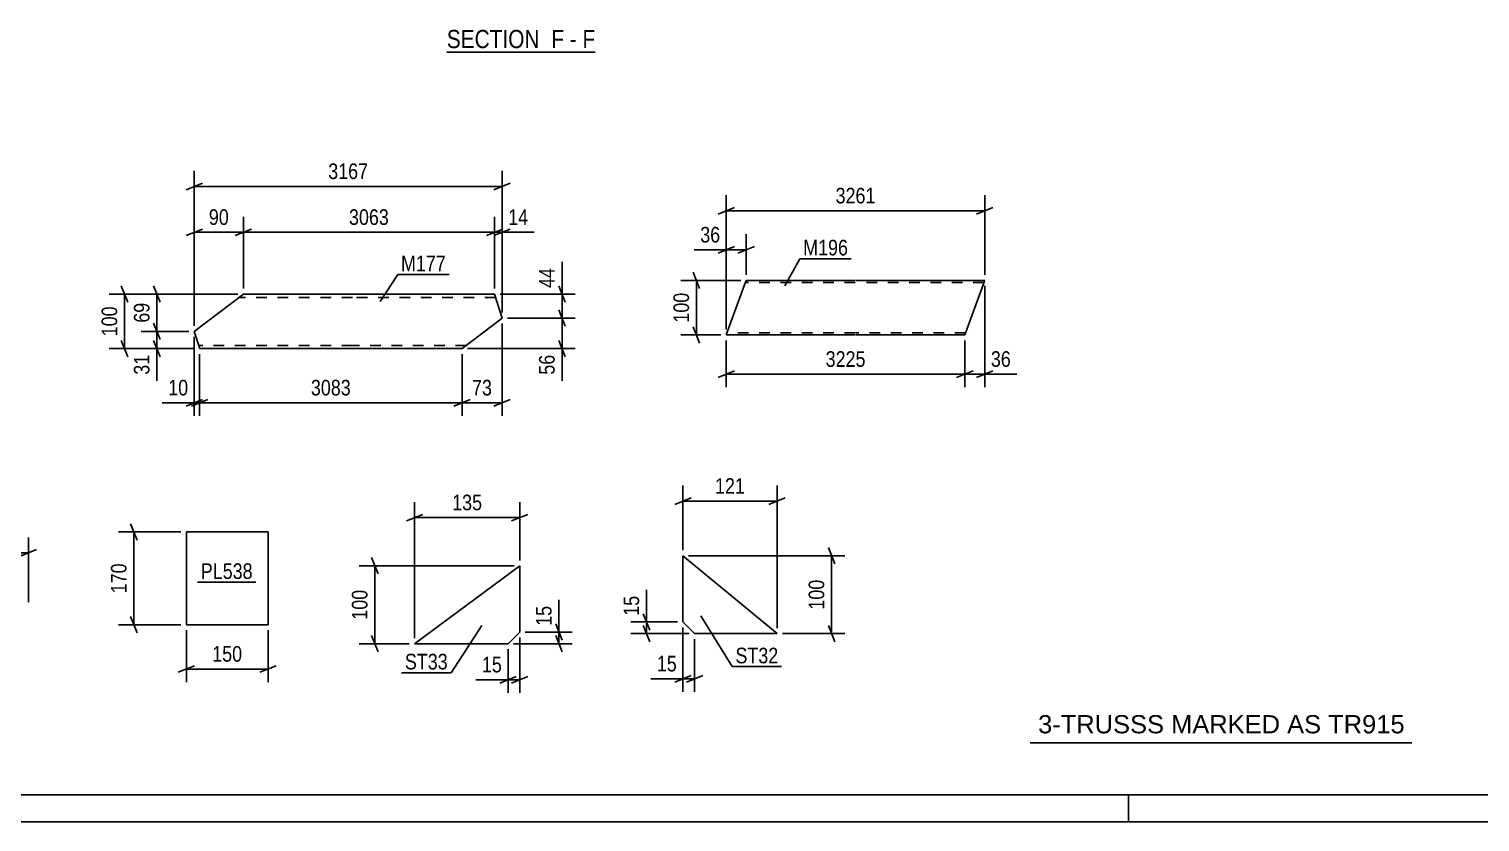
# Model space of a CAD drawing. Header units: millimetres. Extents: x 0 to 841, y 0 to 594.
# Drawn here: x 219.4 to 485.5, y 0 to 145.4 of the extents above; entities that cross this region are included whole.
import ezdxf

# ---------------------------------------------------------------- set-up
doc = ezdxf.new("R2010")
doc.units = ezdxf.units.MM
doc.linetypes.add('DXK_LINE_DOT2', pattern=[3.9198, 1.9599, -1.9599])
doc.styles.add('Arial', font='ARIAL.TTF', dxfattribs={"height": 0.2})
doc.styles.add('Arial Narrow', font='ARIALN.TTF', dxfattribs={"height": 0.2})

# ---------------------------------------------------------------- blocks, each defined once
blk = doc.blocks.new('Unknown-814521683-1135')
at = {"color": 5, "linetype": 'Continuous'}
for p, q in [((5, 5), (836, 5)), ((421, 0), (421, 5)), ((0, 0), (841, 0))]:
    blk.add_line(p, q, dxfattribs=at)
blk = doc.blocks.new('Unknown-814521683-14121')
at = {"color": 7, "linetype": 'Continuous'}
blk.add_line((403, 14.5), (473, 14.5), dxfattribs=at)
at = {"color": 7, "style": 'Arial'}
blk.add_text('3-TRUSSS MARKED AS TR915', height=3.3428, dxfattribs=at).set_placement((404.45, 16.25))
blk = doc.blocks.new('Unknown-814521683-17 - 2369')
at = {"color": 6, "linetype": 'Continuous'}
blk.add_line((296.01, 141.14), (323.23, 141.14), dxfattribs=at)
at = {"color": 0, "linetype": 'Continuous'}
blk.add_wipeout([(314.12, 141.89), (314.12, 145.39), (296.01, 145.39), (296.01, 141.89)], dxfattribs=at)
at = {"color": 7, "linetype": 'Continuous', "style": 'Arial Narrow'}
blk.add_text('SECTION ', height=3.34, dxfattribs=at).set_placement((296.01, 141.89))
at = {"color": 0, "linetype": 'Continuous'}
blk.add_wipeout([(317.51, 141.89), (317.51, 145.39), (315.17, 145.39), (315.17, 141.89)], dxfattribs=at)
blk.add_wipeout([(319.84, 141.89), (319.84, 145.39), (318.56, 145.39), (318.56, 141.89)], dxfattribs=at)
at = {"color": 7, "linetype": 'Continuous', "style": 'Arial Narrow'}
blk.add_text('F', height=3.34, dxfattribs=at).set_placement((315.17, 141.89))
at = {"color": 0, "linetype": 'Continuous'}
blk.add_wipeout([(323.23, 141.89), (323.23, 145.39), (320.89, 145.39), (320.89, 141.89)], dxfattribs=at)
at = {"color": 7, "linetype": 'Continuous', "style": 'Arial Narrow'}
for s, p in [('F', (320.89, 141.89)), ('-', (318.56, 141.89))]:
    blk.add_text(s, height=3.34, dxfattribs=at).set_placement(p)
blk = doc.blocks.new('Part-814521683-2175 - 2161')
at = {"color": 2, "linetype": 'Continuous'}
for p, q in [((248.25, 53.17), (248.25, 36.17)), ((248.25, 53.17), (263.25, 53.17)), ((263.25, 53.17), (263.25, 36.17)), ((248.25, 36.17), (263.25, 36.17))]:
    blk.add_line(p, q, dxfattribs=at)
blk = doc.blocks.new('Part-814521683-1887 - 1871')
at = {"color": 2, "linetype": 'Continuous'}
for p, q in [((339.31, 48.82), (339.31, 36.68)), ((356.58, 34.54), (339.31, 48.82)), ((339.31, 36.68), (341.45, 34.54)), ((341.45, 34.54), (356.58, 34.54))]:
    blk.add_line(p, q, dxfattribs=at)
blk = doc.blocks.new('Part-814521683-1812 - 1796')
at = {"color": 2, "linetype": 'Continuous'}
for p, q in [((309.38, 46.97), (290.1, 32.69)), ((309.38, 46.97), (309.38, 34.83)), ((309.38, 34.83), (307.24, 32.69)), ((290.1, 32.69), (307.24, 32.69))]:
    blk.add_line(p, q, dxfattribs=at)
blk = doc.blocks.new('Part-814521683-5874 - 5868')
at = {"color": 2, "linetype": 'Continuous'}
for p, q in [((350.62, 98.5), (347.27, 89.3)), ((350.91, 99.3), (350.62, 98.5)), ((370.91, 99.3), (350.91, 99.3)), ((394.65, 99.3), (371.01, 99.3)), ((391.01, 89.3), (394.36, 98.5)), ((394.63, 99.24), (394.36, 98.5)), ((394.63, 99.24), (394.65, 99.3)), ((370.91, 89.3), (347.27, 89.3)), ((391.01, 89.3), (371.01, 89.3))]:
    blk.add_line(p, q, dxfattribs=at)
at = {"color": 7, "linetype": 'DXK_LINE_DOT2'}
for p, q in [((370.91, 98.9), (350.77, 98.9)), ((394.51, 98.9), (371.01, 98.9)), ((394.36, 98.5), (394.57, 99.06)), ((370.91, 89.7), (347.42, 89.7)), ((391.16, 89.7), (371.01, 89.7))]:
    blk.add_line(p, q, dxfattribs=at)
blk = doc.blocks.new('Part-814521683-5952 - 5946')
at = {"color": 2, "linetype": 'Continuous'}
for p, q in [((249.71, 89.94), (258.7, 96.79)), ((278.7, 96.79), (258.7, 96.79)), ((304.77, 96.79), (278.8, 96.79)), ((304.77, 96.79), (306.14, 92.39)), ((306.14, 92.39), (298.8, 86.79)), ((250.58, 87.15), (249.71, 89.94)), ((250.66, 86.89), (250.58, 87.15)), ((250.69, 86.79), (250.66, 86.89)), ((278.7, 86.79), (250.69, 86.79)), ((298.8, 86.79), (278.8, 86.79))]:
    blk.add_line(p, q, dxfattribs=at)
at = {"color": 7, "linetype": 'DXK_LINE_DOT2'}
for p, q in [((278.7, 96.19), (257.91, 96.19)), ((304.96, 96.19), (278.8, 96.19)), ((250.49, 87.44), (250.46, 87.53)), ((278.7, 87.39), (250.5, 87.39)), ((299.59, 87.39), (278.8, 87.39))]:
    blk.add_line(p, q, dxfattribs=at)
blk = doc.blocks.new('StraightDimension-814521683-2177 - 2161')
at = {"color": 7, "linetype": 'Continuous'}
for p, q in [((239.23, 51.67), (238.03, 54.67)), ((247.25, 53.17), (235.78, 53.17)), ((238.63, 36.17), (238.63, 53.17)), ((238.03, 37.67), (239.23, 34.67)), ((247.25, 36.17), (235.78, 36.17))]:
    blk.add_line(p, q, dxfattribs=at)
at = {"color": 0}
blk.add_wipeout([(237.88, 48.01), (233.68, 48.01), (233.68, 41.33), (237.88, 41.33)], dxfattribs=at)
at = {"color": 3, "style": 'Arial Narrow'}
blk.add_text('170', height=2.863, rotation=90.0002, dxfattribs=at).set_placement((237.28, 41.93))
blk = doc.blocks.new('StraightDimension-814521683-2188 - 2161')
at = {"color": 7, "linetype": 'Continuous'}
for p, q in [((248.25, 35.17), (248.25, 25.64)), ((263.25, 35.17), (263.25, 25.64)), ((249.75, 28.64), (246.75, 27.44)), ((248.25, 28.04), (263.25, 28.04)), ((261.75, 27.44), (264.75, 28.64))]:
    blk.add_line(p, q, dxfattribs=at)
at = {"color": 0}
blk.add_wipeout([(259.09, 28.79), (259.09, 32.99), (252.4, 32.99), (252.4, 28.79)], dxfattribs=at)
at = {"color": 3, "style": 'Arial Narrow'}
blk.add_text('150', height=2.863, dxfattribs=at).set_placement((253, 29.39))
blk = doc.blocks.new('StraightDimension-814521683-1889 - 1871')
at = {"color": 7, "linetype": 'Continuous'}
for p, q in [((339.31, 35.68), (339.31, 23.85)), ((341.45, 33.54), (341.45, 23.85)), ((337.81, 25.65), (340.81, 26.85)), ((342.95, 26.85), (339.95, 25.65)), ((339.31, 26.25), (341.45, 26.25))]:
    blk.add_line(p, q, dxfattribs=at)
at = {"color": 0}
blk.add_wipeout([(338.78, 27), (338.78, 31.2), (333.93, 31.2), (333.93, 27)], dxfattribs=at)
at = {"color": 7, "linetype": 'Continuous'}
blk.add_line((339.31, 26.25), (333.4, 26.25), dxfattribs=at)
blk.add_line((339.31, 26.25), (333.4, 26.25), dxfattribs=at)
at = {"color": 3, "style": 'Arial Narrow'}
blk.add_text('15', height=2.863, dxfattribs=at).set_placement((334.53, 27.6))
blk = doc.blocks.new('StraightDimension-814521683-1911 - 1871')
at = {"color": 7, "linetype": 'Continuous'}
for p, q in [((332.03, 38.18), (333.23, 35.18)), ((338.31, 36.68), (329.78, 36.68)), ((333.23, 33.04), (332.03, 36.04)), ((332.63, 34.54), (332.63, 36.68)), ((340.45, 34.54), (329.78, 34.54))]:
    blk.add_line(p, q, dxfattribs=at)
at = {"color": 0}
blk.add_wipeout([(331.88, 42.06), (327.68, 42.06), (327.68, 37.21), (331.88, 37.21)], dxfattribs=at)
at = {"color": 7, "linetype": 'Continuous'}
blk.add_line((332.63, 36.68), (332.63, 42.59), dxfattribs=at)
blk.add_line((332.63, 36.68), (332.63, 42.59), dxfattribs=at)
at = {"color": 3, "style": 'Arial Narrow'}
blk.add_text('15', height=2.863, rotation=90.0002, dxfattribs=at).set_placement((331.28, 37.81))
blk = doc.blocks.new('StraightDimension-814521683-1901 - 1871')
at = {"color": 7, "linetype": 'Continuous'}
for p, q in [((339.31, 49.82), (339.31, 61.67)), ((356.58, 35.54), (356.58, 61.67)), ((340.81, 59.42), (337.81, 58.22)), ((339.31, 58.82), (356.58, 58.82)), ((355.08, 58.22), (358.08, 59.42))]:
    blk.add_line(p, q, dxfattribs=at)
at = {"color": 0}
blk.add_wipeout([(351.29, 59.57), (351.29, 63.77), (344.6, 63.77), (344.6, 59.57)], dxfattribs=at)
at = {"color": 3, "style": 'Arial Narrow'}
blk.add_text('121', height=2.863, dxfattribs=at).set_placement((345.2, 60.17))
blk = doc.blocks.new('StraightDimension-814521683-1922 - 1871')
at = {"color": 7, "linetype": 'Continuous'}
for p, q in [((340.31, 48.82), (368.98, 48.82)), ((367.18, 47.32), (365.98, 50.32)), ((366.58, 34.54), (366.58, 48.82)), ((365.98, 36.04), (367.18, 33.04)), ((357.58, 34.54), (368.98, 34.54))]:
    blk.add_line(p, q, dxfattribs=at)
at = {"color": 0}
blk.add_wipeout([(365.83, 45.02), (361.63, 45.02), (361.63, 38.34), (365.83, 38.34)], dxfattribs=at)
at = {"color": 3, "style": 'Arial Narrow'}
blk.add_text('100', height=2.863, rotation=90.0002, dxfattribs=at).set_placement((365.23, 38.94))
blk = doc.blocks.new('StraightDimension-814521683-1814 - 1796')
at = {"color": 7, "linetype": 'Continuous'}
for p, q in [((310.38, 34.83), (318.98, 34.83)), ((315.98, 36.33), (317.18, 33.33)), ((316.58, 32.69), (316.58, 34.83)), ((308.24, 32.69), (318.98, 32.69)), ((317.18, 31.19), (315.98, 34.19))]:
    blk.add_line(p, q, dxfattribs=at)
at = {"color": 0}
blk.add_wipeout([(315.83, 40.21), (311.63, 40.21), (311.63, 35.35), (315.83, 35.35)], dxfattribs=at)
at = {"color": 7, "linetype": 'Continuous'}
blk.add_line((316.58, 34.83), (316.58, 40.74), dxfattribs=at)
blk.add_line((316.58, 34.83), (316.58, 40.74), dxfattribs=at)
at = {"color": 3, "style": 'Arial Narrow'}
blk.add_text('15', height=2.863, rotation=90.0002, dxfattribs=at).set_placement((315.23, 35.96))
blk = doc.blocks.new('StraightDimension-814521683-1853 - 1796')
at = {"color": 7, "linetype": 'Continuous'}
for p, q in [((309.38, 33.83), (309.38, 23.68)), ((307.24, 31.69), (307.24, 23.68)), ((305.74, 25.48), (308.74, 26.68)), ((310.88, 26.68), (307.88, 25.48)), ((307.24, 26.08), (309.38, 26.08))]:
    blk.add_line(p, q, dxfattribs=at)
at = {"color": 0}
blk.add_wipeout([(306.71, 26.83), (306.71, 31.03), (301.86, 31.03), (301.86, 26.83)], dxfattribs=at)
at = {"color": 7, "linetype": 'Continuous'}
blk.add_line((307.24, 26.08), (301.33, 26.08), dxfattribs=at)
blk.add_line((307.24, 26.08), (301.33, 26.08), dxfattribs=at)
at = {"color": 3, "style": 'Arial Narrow'}
blk.add_text('15', height=2.863, dxfattribs=at).set_placement((302.46, 27.43))
blk = doc.blocks.new('StraightDimension-814521683-1829 - 1796')
at = {"color": 7, "linetype": 'Continuous'}
for p, q in [((283.41, 45.47), (282.21, 48.47)), ((308.38, 46.97), (279.96, 46.97)), ((282.81, 32.69), (282.81, 46.97)), ((289.1, 32.69), (279.96, 32.69)), ((282.21, 34.19), (283.41, 31.19))]:
    blk.add_line(p, q, dxfattribs=at)
at = {"color": 0}
blk.add_wipeout([(282.06, 43.17), (277.86, 43.17), (277.86, 36.49), (282.06, 36.49)], dxfattribs=at)
at = {"color": 3, "style": 'Arial Narrow'}
blk.add_text('100', height=2.863, rotation=90.0002, dxfattribs=at).set_placement((281.46, 37.09))
blk = doc.blocks.new('StraightDimension-814521683-1841 - 1796')
at = {"color": 7, "linetype": 'Continuous'}
for p, q in [((290.1, 33.69), (290.1, 58.65)), ((309.38, 47.97), (309.38, 58.65)), ((291.6, 56.4), (288.6, 55.2)), ((307.88, 55.2), (310.88, 56.4)), ((290.1, 55.8), (309.38, 55.8))]:
    blk.add_line(p, q, dxfattribs=at)
at = {"color": 0}
blk.add_wipeout([(303.08, 56.55), (303.08, 60.75), (296.4, 60.75), (296.4, 56.55)], dxfattribs=at)
at = {"color": 3, "style": 'Arial Narrow'}
blk.add_text('135', height=2.863, dxfattribs=at).set_placement((297, 57.15))
blk = doc.blocks.new('StraightDimension-814521683-10515 - 5868')
at = {"color": 7, "linetype": 'Continuous'}
for p, q in [((347.27, 90.3), (347.27, 107.75)), ((350.91, 100.3), (350.91, 107.75)), ((345.77, 104.3), (348.77, 105.5)), ((347.27, 104.9), (350.91, 104.9)), ((352.41, 105.5), (349.41, 104.3))]:
    blk.add_line(p, q, dxfattribs=at)
at = {"color": 0}
blk.add_wipeout([(346.75, 105.65), (346.75, 109.85), (341.89, 109.85), (341.89, 105.65)], dxfattribs=at)
at = {"color": 7, "linetype": 'Continuous'}
blk.add_line((347.27, 104.9), (341.37, 104.9), dxfattribs=at)
blk.add_line((347.27, 104.9), (341.37, 104.9), dxfattribs=at)
at = {"color": 3, "style": 'Arial Narrow'}
blk.add_text('36', height=2.863, dxfattribs=at).set_placement((342.49, 106.25))
blk = doc.blocks.new('StraightDimension-814521683-5929 - 5868')
at = {"color": 7, "linetype": 'Continuous'}
for p, q in [((347.27, 88.3), (347.27, 79.7)), ((391.01, 88.3), (391.01, 79.7)), ((348.77, 82.7), (345.77, 81.5)), ((389.51, 81.5), (392.51, 82.7)), ((347.27, 82.1), (391.01, 82.1))]:
    blk.add_line(p, q, dxfattribs=at)
at = {"color": 0}
blk.add_wipeout([(373.4, 82.85), (373.4, 87.05), (364.89, 87.05), (364.89, 82.85)], dxfattribs=at)
at = {"color": 3, "style": 'Arial Narrow'}
blk.add_text('3225', height=2.863, dxfattribs=at).set_placement((365.49, 83.45))
blk = doc.blocks.new('StraightDimension-814521683-5917 - 5868')
at = {"color": 7, "linetype": 'Continuous'}
for p, q in [((394.65, 98.3), (394.65, 79.7)), ((391.01, 88.3), (391.01, 79.7)), ((389.51, 81.5), (392.51, 82.7)), ((396.15, 82.7), (393.15, 81.5)), ((391.01, 82.1), (394.65, 82.1))]:
    blk.add_line(p, q, dxfattribs=at)
at = {"color": 0}
blk.add_wipeout([(400.03, 82.85), (400.03, 87.05), (395.18, 87.05), (395.18, 82.85)], dxfattribs=at)
at = {"color": 7, "linetype": 'Continuous'}
blk.add_line((394.65, 82.1), (400.56, 82.1), dxfattribs=at)
blk.add_line((394.65, 82.1), (400.56, 82.1), dxfattribs=at)
at = {"color": 3, "style": 'Arial Narrow'}
blk.add_text('36', height=2.863, dxfattribs=at).set_placement((395.78, 83.45))
blk = doc.blocks.new('StraightDimension-814521683-10552 - 5868')
at = {"color": 7, "linetype": 'Continuous'}
for p, q in [((347.27, 90.3), (347.27, 114.91)), ((394.65, 100.3), (394.65, 114.91)), ((348.77, 112.66), (345.77, 111.46)), ((347.27, 112.06), (394.65, 112.06)), ((393.15, 111.46), (396.15, 112.66))]:
    blk.add_line(p, q, dxfattribs=at)
at = {"color": 0}
blk.add_wipeout([(375.22, 112.81), (375.22, 117.01), (366.71, 117.01), (366.71, 112.81)], dxfattribs=at)
at = {"color": 3, "style": 'Arial Narrow'}
blk.add_text('3261', height=2.863, dxfattribs=at).set_placement((367.31, 113.41))
blk = doc.blocks.new('StraightDimension-814521683-5877 - 5868')
at = {"color": 7, "linetype": 'Continuous'}
for p, q in [((349.91, 99.3), (338.93, 99.3)), ((341.18, 100.8), (342.38, 97.8)), ((341.78, 89.3), (341.78, 99.3)), ((342.38, 87.8), (341.18, 90.8)), ((346.27, 89.3), (338.93, 89.3))]:
    blk.add_line(p, q, dxfattribs=at)
at = {"color": 0}
blk.add_wipeout([(341.03, 97.64), (336.83, 97.64), (336.83, 90.96), (341.03, 90.96)], dxfattribs=at)
at = {"color": 3, "style": 'Arial Narrow'}
blk.add_text('100', height=2.863, rotation=90.0002, dxfattribs=at).set_placement((340.43, 91.56))
blk = doc.blocks.new('StraightDimension-814521683-6008 - 5946')
at = {"color": 7, "linetype": 'Continuous'}
for p, q in [((249.71, 88.94), (249.71, 74.45)), ((250.69, 85.79), (250.69, 74.45)), ((248.21, 76.25), (251.21, 77.45)), ((252.19, 77.45), (249.19, 76.25)), ((249.71, 76.85), (250.69, 76.85))]:
    blk.add_line(p, q, dxfattribs=at)
at = {"color": 0}
blk.add_wipeout([(249.18, 77.6), (249.18, 81.8), (244.33, 81.8), (244.33, 77.6)], dxfattribs=at)
at = {"color": 7, "linetype": 'Continuous'}
blk.add_line((249.71, 76.85), (243.8, 76.85), dxfattribs=at)
blk.add_line((249.71, 76.85), (243.8, 76.85), dxfattribs=at)
at = {"color": 3, "style": 'Arial Narrow'}
blk.add_text('10', height=2.863, dxfattribs=at).set_placement((244.93, 78.2))
blk = doc.blocks.new('StraightDimension-814521683-5984 - 5946')
at = {"color": 7, "linetype": 'Continuous'}
for p, q in [((250.69, 85.79), (250.69, 74.45)), ((298.8, 85.79), (298.8, 74.45)), ((252.19, 77.45), (249.19, 76.25)), ((297.3, 76.25), (300.3, 77.45)), ((250.69, 76.85), (298.8, 76.85))]:
    blk.add_line(p, q, dxfattribs=at)
at = {"color": 0}
blk.add_wipeout([(279, 77.6), (279, 81.8), (270.49, 81.8), (270.49, 77.6)], dxfattribs=at)
at = {"color": 3, "style": 'Arial Narrow'}
blk.add_text('3083', height=2.863, dxfattribs=at).set_placement((271.09, 78.2))
blk = doc.blocks.new('StraightDimension-814521683-6043 - 5946')
at = {"color": 7, "linetype": 'Continuous'}
for p, q in [((258.7, 97.79), (258.7, 110.97)), ((304.77, 97.79), (304.77, 110.97)), ((260.2, 108.72), (257.2, 107.52)), ((258.7, 108.12), (304.77, 108.12)), ((303.27, 107.52), (306.27, 108.72))]:
    blk.add_line(p, q, dxfattribs=at)
at = {"color": 0}
blk.add_wipeout([(285.99, 108.87), (285.99, 113.07), (277.48, 113.07), (277.48, 108.87)], dxfattribs=at)
at = {"color": 3, "style": 'Arial Narrow'}
blk.add_text('3063', height=2.863, dxfattribs=at).set_placement((278.08, 109.47))
blk = doc.blocks.new('StraightDimension-814521683-5955 - 5946')
at = {"color": 7, "linetype": 'Continuous'}
for p, q in [((251.21, 117.13), (248.21, 115.93)), ((249.71, 90.94), (249.71, 119.38)), ((304.64, 115.93), (307.64, 117.13)), ((306.14, 93.39), (306.14, 119.38)), ((249.71, 116.53), (306.14, 116.53))]:
    blk.add_line(p, q, dxfattribs=at)
at = {"color": 0}
blk.add_wipeout([(282.18, 117.28), (282.18, 121.48), (273.67, 121.48), (273.67, 117.28)], dxfattribs=at)
at = {"color": 3, "style": 'Arial Narrow'}
blk.add_text('3167', height=2.863, dxfattribs=at).set_placement((274.27, 117.88))
blk = doc.blocks.new('StraightDimension-814521683-5966 - 5946')
at = {"color": 7, "linetype": 'Continuous'}
for p, q in [((306.14, 91.39), (306.14, 74.45)), ((298.8, 85.79), (298.8, 74.45)), ((297.3, 76.25), (300.3, 77.45)), ((307.64, 77.45), (304.64, 76.25)), ((298.8, 76.85), (306.14, 76.85))]:
    blk.add_line(p, q, dxfattribs=at)
at = {"color": 0}
blk.add_wipeout([(304.9, 77.6), (304.9, 81.8), (300.04, 81.8), (300.04, 77.6)], dxfattribs=at)
at = {"color": 3, "style": 'Arial Narrow'}
blk.add_text('73', height=2.863, dxfattribs=at).set_placement((300.64, 78.2))
blk = doc.blocks.new('StraightDimension-814521683-6026 - 5946')
at = {"color": 7, "linetype": 'Continuous'}
for p, q in [((304.77, 97.79), (304.77, 110.97)), ((306.14, 93.39), (306.14, 110.97)), ((303.27, 107.52), (306.27, 108.72)), ((307.64, 108.72), (304.64, 107.52)), ((304.77, 108.12), (306.14, 108.12))]:
    blk.add_line(p, q, dxfattribs=at)
at = {"color": 0}
blk.add_wipeout([(311.53, 108.87), (311.53, 113.07), (306.67, 113.07), (306.67, 108.87)], dxfattribs=at)
at = {"color": 7, "linetype": 'Continuous'}
blk.add_line((306.14, 108.12), (312.05, 108.12), dxfattribs=at)
blk.add_line((306.14, 108.12), (312.05, 108.12), dxfattribs=at)
at = {"color": 3, "style": 'Arial Narrow'}
blk.add_text('14', height=2.863, dxfattribs=at).set_placement((307.27, 109.47))
blk = doc.blocks.new('StraightDimension-814521683-6067 - 5946')
at = {"color": 7, "linetype": 'Continuous'}
for p, q in [((249.71, 90.94), (249.71, 110.97)), ((258.7, 97.79), (258.7, 110.97)), ((248.21, 107.52), (251.21, 108.72)), ((249.71, 108.12), (258.7, 108.12)), ((260.2, 108.72), (257.2, 107.52))]:
    blk.add_line(p, q, dxfattribs=at)
at = {"color": 0}
blk.add_wipeout([(256.63, 108.87), (256.63, 113.07), (251.78, 113.07), (251.78, 108.87)], dxfattribs=at)
at = {"color": 3, "style": 'Arial Narrow'}
blk.add_text('90', height=2.863, dxfattribs=at).set_placement((252.38, 109.47))
blk = doc.blocks.new('StraightDimension-814521683-6085 - 5946')
at = {"color": 7, "linetype": 'Continuous'}
for p, q in [((242.24, 91.44), (243.44, 88.44)), ((248.71, 89.94), (239.99, 89.94)), ((243.44, 85.29), (242.24, 88.29)), ((242.84, 86.79), (242.84, 89.94)), ((249.69, 86.79), (239.99, 86.79))]:
    blk.add_line(p, q, dxfattribs=at)
at = {"color": 0}
blk.add_wipeout([(242.09, 86.27), (237.89, 86.27), (237.89, 81.41), (242.09, 81.41)], dxfattribs=at)
at = {"color": 7, "linetype": 'Continuous'}
blk.add_line((242.84, 86.79), (242.84, 80.89), dxfattribs=at)
blk.add_line((242.84, 86.79), (242.84, 80.89), dxfattribs=at)
at = {"color": 3, "style": 'Arial Narrow'}
blk.add_text('31', height=2.863, rotation=90.0002, dxfattribs=at).set_placement((241.49, 82.01))
blk = doc.blocks.new('StraightDimension-814521683-6109 - 5946')
at = {"color": 7, "linetype": 'Continuous'}
for p, q in [((257.7, 96.79), (239.99, 96.79)), ((242.24, 98.29), (243.44, 95.29)), ((242.84, 89.94), (242.84, 96.79)), ((243.44, 88.44), (242.24, 91.44)), ((248.71, 89.94), (239.99, 89.94))]:
    blk.add_line(p, q, dxfattribs=at)
at = {"color": 0}
blk.add_wipeout([(242.09, 95.79), (237.89, 95.79), (237.89, 90.94), (242.09, 90.94)], dxfattribs=at)
at = {"color": 3, "style": 'Arial Narrow'}
blk.add_text('69', height=2.863, rotation=90.0002, dxfattribs=at).set_placement((241.49, 91.54))
blk = doc.blocks.new('StraightDimension-814521683-6134 - 5946')
at = {"color": 7, "linetype": 'Continuous'}
for p, q in [((316.54, 93.89), (317.74, 90.89)), ((307.14, 92.39), (319.54, 92.39)), ((317.14, 86.79), (317.14, 92.39)), ((317.74, 85.29), (316.54, 88.29)), ((299.8, 86.79), (319.54, 86.79))]:
    blk.add_line(p, q, dxfattribs=at)
at = {"color": 0}
blk.add_wipeout([(316.39, 86.27), (312.19, 86.27), (312.19, 81.41), (316.39, 81.41)], dxfattribs=at)
at = {"color": 7, "linetype": 'Continuous'}
blk.add_line((317.14, 86.79), (317.14, 80.89), dxfattribs=at)
blk.add_line((317.14, 86.79), (317.14, 80.89), dxfattribs=at)
at = {"color": 3, "style": 'Arial Narrow'}
blk.add_text('56', height=2.863, rotation=90.0002, dxfattribs=at).set_placement((315.79, 82.01))
blk = doc.blocks.new('StraightDimension-814521683-6158 - 5946')
at = {"color": 7, "linetype": 'Continuous'}
for p, q in [((305.77, 96.79), (319.54, 96.79)), ((316.54, 98.29), (317.74, 95.29)), ((317.14, 92.39), (317.14, 96.79)), ((317.74, 90.89), (316.54, 93.89)), ((307.14, 92.39), (319.54, 92.39))]:
    blk.add_line(p, q, dxfattribs=at)
at = {"color": 0}
blk.add_wipeout([(316.39, 102.18), (312.19, 102.18), (312.19, 97.32), (316.39, 97.32)], dxfattribs=at)
at = {"color": 7, "linetype": 'Continuous'}
blk.add_line((317.14, 96.79), (317.14, 102.7), dxfattribs=at)
blk.add_line((317.14, 96.79), (317.14, 102.7), dxfattribs=at)
at = {"color": 3, "style": 'Arial Narrow'}
blk.add_text('44', height=2.863, rotation=90.0002, dxfattribs=at).set_placement((315.79, 97.92))
blk = doc.blocks.new('StraightDimension-814521683-6183 - 5946')
at = {"color": 7, "linetype": 'Continuous'}
for p, q in [((257.7, 96.79), (234.07, 96.79)), ((236.32, 98.29), (237.52, 95.29)), ((236.92, 86.79), (236.92, 96.79)), ((237.52, 85.29), (236.32, 88.29)), ((249.69, 86.79), (234.07, 86.79))]:
    blk.add_line(p, q, dxfattribs=at)
at = {"color": 0}
blk.add_wipeout([(236.17, 95.14), (231.97, 95.14), (231.97, 88.45), (236.17, 88.45)], dxfattribs=at)
at = {"color": 3, "style": 'Arial Narrow'}
blk.add_text('100', height=2.863, rotation=90.0002, dxfattribs=at).set_placement((235.57, 89.05))
blk = doc.blocks.new('StraightDimension-814521683-6479 - 6473')
at = {"color": 7, "linetype": 'Continuous'}
for p, q in [((197.11, 40.33), (197.11, 52.18)), ((219.28, 40.33), (219.28, 52.18)), ((198.61, 49.93), (195.61, 48.73)), ((197.11, 49.33), (219.28, 49.33)), ((217.78, 48.73), (220.78, 49.93))]:
    blk.add_line(p, q, dxfattribs=at)
at = {"color": 0}
blk.add_wipeout([(211.54, 50.08), (211.54, 54.28), (204.85, 54.28), (204.85, 50.08)], dxfattribs=at)
at = {"color": 3, "style": 'Arial Narrow'}
blk.add_text('222', height=2.863, dxfattribs=at).set_placement((205.45, 50.68))
blk = doc.blocks.new('Mark-814521683-2173 - 2161')
at = {"color": 0}
blk.add_wipeout([(260.41, 44.56), (260.41, 47.56), (250.91, 47.56), (250.91, 44.56)], dxfattribs=at)
blk.add_wipeout([(260.41, 44.56), (260.41, 47.56), (250.91, 47.56), (250.91, 44.56)], dxfattribs=at)
at = {"color": 30, "linetype": 'Continuous'}
blk.add_line((250.31, 43.96), (261.01, 43.96), dxfattribs=at)
at = {"color": 3, "style": 'Arial Narrow'}
blk.add_text('PL538', height=2.863, dxfattribs=at).set_placement((250.91, 44.56))
blk = doc.blocks.new('Mark-814521683-1883 - 1871')
at = {"color": 0}
blk.add_wipeout([(356.8, 29.09), (356.8, 32.09), (348.95, 32.09), (348.95, 29.09)], dxfattribs=at)
blk.add_wipeout([(356.8, 29.09), (356.8, 32.09), (348.95, 32.09), (348.95, 29.09)], dxfattribs=at)
at = {"color": 30, "linetype": 'Continuous'}
for p, q in [((342.58, 37.77), (348.35, 28.49)), ((348.35, 28.49), (357.4, 28.49))]:
    blk.add_line(p, q, dxfattribs=at)
at = {"color": 3, "style": 'Arial Narrow'}
blk.add_text('ST32', height=2.863, dxfattribs=at).set_placement((348.95, 29.09))
blk = doc.blocks.new('Mark-814521683-1808 - 1796')
at = {"color": 0}
blk.add_wipeout([(296.19, 27.97), (296.19, 30.97), (288.33, 30.97), (288.33, 27.97)], dxfattribs=at)
blk.add_wipeout([(296.19, 27.97), (296.19, 30.97), (288.33, 30.97), (288.33, 27.97)], dxfattribs=at)
at = {"color": 30, "linetype": 'Continuous'}
for p in [(302.41, 36.03), (287.73, 27.37)]:
    blk.add_line(p, (296.79, 27.37), dxfattribs=at)
at = {"color": 3, "style": 'Arial Narrow'}
blk.add_text('ST33', height=2.863, dxfattribs=at).set_placement((288.33, 27.97))
blk = doc.blocks.new('Mark-814521683-5870 - 5868')
at = {"color": 0}
blk.add_wipeout([(369.59, 103.88), (369.59, 106.88), (361.37, 106.88), (361.37, 103.88)], dxfattribs=at)
blk.add_wipeout([(369.59, 103.88), (369.59, 106.88), (361.37, 106.88), (361.37, 103.88)], dxfattribs=at)
at = {"color": 30, "linetype": 'Continuous'}
for p, q in [((358.03, 98.28), (360.77, 103.28)), ((360.77, 103.28), (370.19, 103.28))]:
    blk.add_line(p, q, dxfattribs=at)
at = {"color": 3, "style": 'Arial Narrow'}
blk.add_text('M196', height=2.863, dxfattribs=at).set_placement((361.37, 103.88))
blk = doc.blocks.new('Mark-814521683-5948 - 5946')
at = {"color": 0}
blk.add_wipeout([(295.83, 100.98), (295.83, 103.98), (287.61, 103.98), (287.61, 100.98)], dxfattribs=at)
blk.add_wipeout([(295.83, 100.98), (295.83, 103.98), (287.61, 103.98), (287.61, 100.98)], dxfattribs=at)
at = {"color": 30, "linetype": 'Continuous'}
for p, q in [((283.78, 95.46), (287.01, 100.38)), ((287.01, 100.38), (296.43, 100.38))]:
    blk.add_line(p, q, dxfattribs=at)
at = {"color": 3, "style": 'Arial Narrow'}
blk.add_text('M177', height=2.863, dxfattribs=at).set_placement((287.61, 100.98))

msp = doc.modelspace()

# ---------------------------------------------------------------- block references
for name in ['Unknown-814521683-1135', 'Part-814521683-5874 - 5868', 'Part-814521683-5952 - 5946', 'Part-814521683-2175 - 2161', 'Part-814521683-1887 - 1871', 'Part-814521683-1812 - 1796', 'Unknown-814521683-14121']:
    msp.add_blockref(name, (0, 0))

# ---------------------------------------------------------------- next in the draw order: block references
for name in ['Unknown-814521683-17 - 2369', 'StraightDimension-814521683-6043 - 5946', 'StraightDimension-814521683-10515 - 5868', 'StraightDimension-814521683-6008 - 5946', 'StraightDimension-814521683-5929 - 5868', 'StraightDimension-814521683-6479 - 6473', 'StraightDimension-814521683-2177 - 2161', 'Mark-814521683-2173 - 2161', 'StraightDimension-814521683-1814 - 1796', 'StraightDimension-814521683-1889 - 1871']:
    msp.add_blockref(name, (0, 0))

# ---------------------------------------------------------------- next in the draw order: block references
for name in ['StraightDimension-814521683-5955 - 5946', 'StraightDimension-814521683-5917 - 5868', 'StraightDimension-814521683-5984 - 5946', 'StraightDimension-814521683-1911 - 1871', 'StraightDimension-814521683-2188 - 2161', 'StraightDimension-814521683-1853 - 1796']:
    msp.add_blockref(name, (0, 0))

# ---------------------------------------------------------------- next in the draw order: block references
for name in ['StraightDimension-814521683-10552 - 5868', 'StraightDimension-814521683-6067 - 5946', 'StraightDimension-814521683-6026 - 5946', 'Mark-814521683-5948 - 5946', 'StraightDimension-814521683-5966 - 5946', 'StraightDimension-814521683-1901 - 1871', 'StraightDimension-814521683-1829 - 1796']:
    msp.add_blockref(name, (0, 0))

# ---------------------------------------------------------------- next in the draw order: block references
for name in ['Mark-814521683-5870 - 5868', 'StraightDimension-814521683-5877 - 5868', 'StraightDimension-814521683-6134 - 5946', 'StraightDimension-814521683-6085 - 5946', 'StraightDimension-814521683-1841 - 1796', 'StraightDimension-814521683-1922 - 1871']:
    msp.add_blockref(name, (0, 0))

# ---------------------------------------------------------------- next in the draw order: block references
for name in ['StraightDimension-814521683-6158 - 5946', 'StraightDimension-814521683-6109 - 5946', 'Mark-814521683-1883 - 1871', 'Mark-814521683-1808 - 1796']:
    msp.add_blockref(name, (0, 0))

# ---------------------------------------------------------------- next in the draw order: block references
msp.add_blockref('StraightDimension-814521683-6183 - 5946', (0, 0))

doc.saveas('drawing.dxf')
